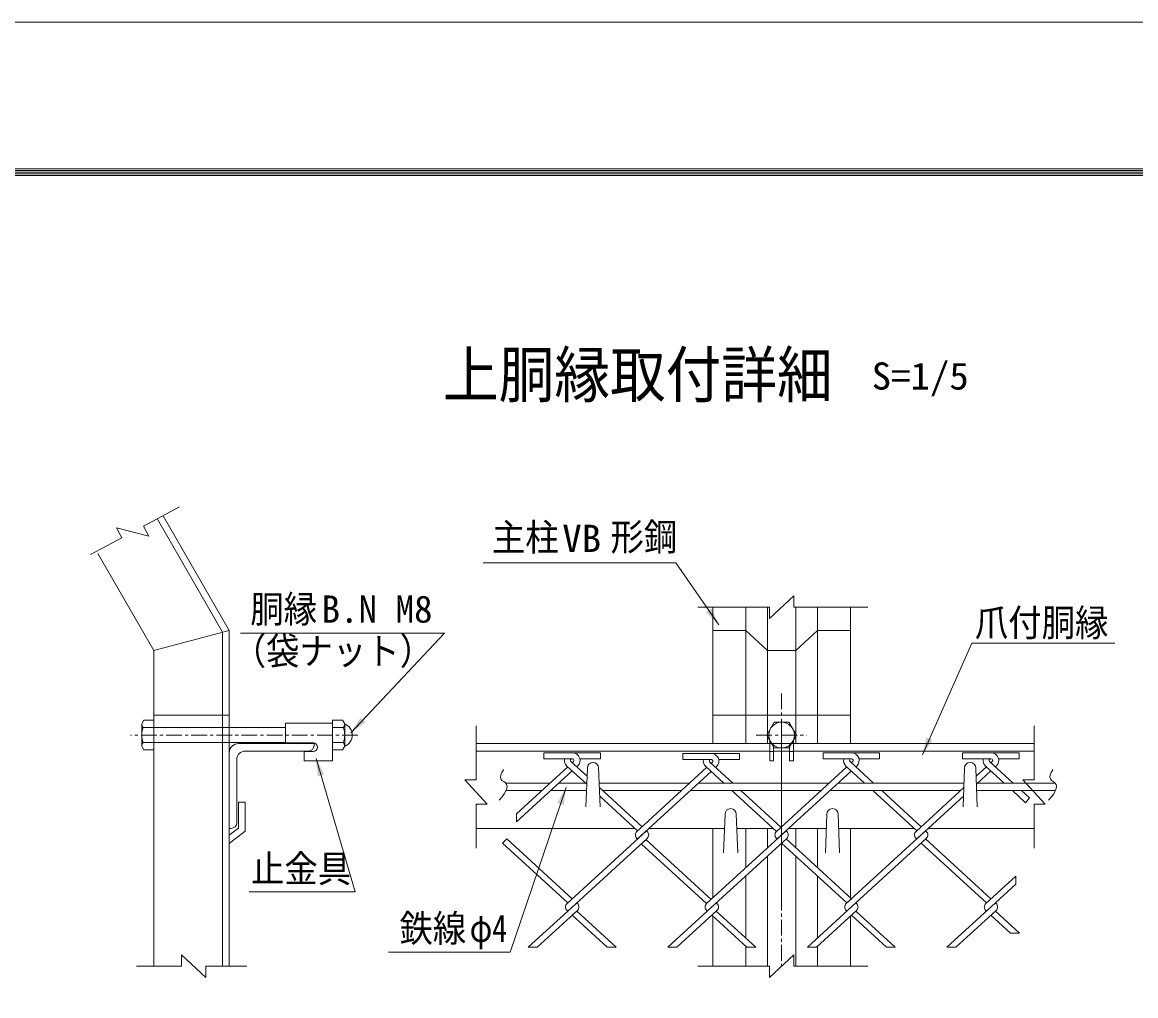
# Model space of a CAD drawing. Units: millimetres, scale not verified, with parts at other scales. Extents: x -4455 to 4455, y -3150 to 3150.
# Drawn here: x 1117 to 2888, y 1602 to 3150 of the extents above; entities that cross this region are included whole.
import ezdxf
from ezdxf.enums import TextEntityAlignment as Align

# ---------------------------------------------------------------- set-up
doc = ezdxf.new("R2010")
doc.units = ezdxf.units.MM
doc.header["$LTSCALE"] = 20
doc.linetypes.add('DASHED', pattern=[7.5, 6, -1.5])
doc.linetypes.add('USER1', pattern=[2, 1.25, -0.25, 0.25, -0.25])
doc.layers.add('0-1_7詳細', color=7, linetype='Continuous', lineweight=18)
doc.layers.add('1-0_D-TTL', color=7, linetype='Continuous', lineweight=18)
doc.styles.add('ＭＳ ゴシック', font='')
doc.styles.get('ＭＳ ゴシック').set_extended_font_data('MS Gothic')

msp = doc.modelspace()

# ---------------------------------------------------------------- linework, layer by layer
at = {"layer": '0-1_7詳細', "color": 4}
for p, q in [((1309.83, 2348.44), (1367.37, 2379.25)), ((1275.65, 2330.14), (1267.15, 2346.01)), ((1318.32, 2332.57), (1267.15, 2346.01)), ((1309.83, 2348.44), (1318.32, 2332.57)), ((1275.65, 2330.14), (1225.78, 2303.44)), ((2305.7, 2201.76), (2344.47, 2237.76)), ((2344.47, 2219.76), (2344.47, 2237.76)), ((2305.7, 2219.76), (2191.75, 2219.76)), ((2305.7, 2219.76), (2305.7, 2201.76)), ((2344.47, 2219.76), (2462.27, 2219.76)), ((1839, 1945.39), (1839, 2030.97)), ((2726.65, 1945.39), (2726.65, 2030.97)), ((2708.65, 1945.39), (2744.65, 1906.62)), ((2726.65, 1945.39), (2708.65, 1945.39)), ((1839, 1906.62), (1839, 1836.42)), ((1839, 1906.62), (1857, 1906.62)), ((2726.65, 1906.62), (2744.65, 1906.62)), ((2726.65, 1906.62), (2726.65, 1836.42)), ((1370.24, 1648.52), (1370.24, 1666.52)), ((1409.01, 1630.52), (1370.24, 1666.52)), ((2305.7, 1630.52), (2344.47, 1666.52)), ((2344.47, 1648.52), (2344.47, 1666.52)), ((1370.24, 1648.52), (1298.67, 1648.52)), ((1409.01, 1648.52), (1474.28, 1648.52)), ((1409.01, 1648.52), (1409.01, 1630.52)), ((2305.7, 1648.52), (2191.75, 1648.52)), ((2305.7, 1648.52), (2305.7, 1630.52)), ((2344.47, 1648.52), (2462.27, 1648.52))]:
    msp.add_line(p, q, dxfattribs=at)
at = {"layer": '0-1_7詳細'}
for p, q in [((1332.1, 2359.99), (1435.94, 2180.14)), ((1341.2, 2365.24), (1446.44, 2182.95)), ((2215.58, 2219.76), (2215.58, 2002.95)), ((2268.08, 2219.76), (2268.08, 2002.95)), ((2302.58, 2219.76), (2302.58, 2002.95)), ((2347.58, 2219.76), (2347.58, 2002.95)), ((2382.08, 2219.76), (2382.08, 2002.95)), ((2434.58, 2219.76), (2434.58, 2002.95)), ((1435.94, 2180.14), (1435.94, 1648.52)), ((1446.44, 2182.95), (1446.44, 1648.52)), ((2434.58, 2182.95), (2382.08, 2182.95)), ((1326.44, 2150.8), (1326.44, 1648.52)), ((1310.56, 2039.82), (1326.44, 2039.82)), ((1446.44, 2047.95), (1326.44, 2047.95)), ((1610.87, 1992.78), (1610.87, 2039.82)), ((2434.58, 2047.95), (2215.58, 2047.95)), ((1309.3, 2028.3), (1326.44, 2028.3)), ((1446.44, 2028.3), (1535.87, 2028.3)), ((1535.87, 2035.27), (1610.87, 2035.27)), ((1535.87, 2035.27), (1535.87, 2003.77)), ((1610.87, 2035.27), (1610.87, 1975.27)), ((1628.01, 2028.3), (1610.87, 2028.3)), ((1630.07, 1998.54), (1630.07, 2034.06)), ((1309.3, 2004.3), (1326.44, 2004.3)), ((1446.44, 2004.3), (1535.87, 2004.3)), ((1535.87, 2003.77), (1580.12, 2003.77)), ((1628.01, 2004.3), (1610.87, 2004.3)), ((2306.33, 2002.95), (1839, 2002.95)), ((2190.08, 2002.95), (2460.08, 2002.95)), ((2306.33, 2008.04), (2306.33, 1975.27)), ((2308.8, 2003.77), (2306.33, 2003.77)), ((2340.89, 2002.95), (2309.27, 2002.95)), ((2341.36, 2003.77), (2343.83, 2003.77)), ((2343.83, 2008.04), (2343.83, 1975.27)), ((2726.65, 2002.95), (2343.83, 2002.95)), ((1307.24, 1998.54), (1310.56, 1992.78)), ((1446.44, 1867.95), (1446.44, 1987.95)), ((1471.94, 1990.95), (1572.44, 1990.95)), ((1565.87, 1990.27), (1580.12, 1990.27)), ((1565.87, 1990.27), (1565.87, 1975.27)), ((1626.74, 1992.78), (1610.87, 1992.78)), ((1630.07, 1998.54), (1626.74, 1992.78)), ((2306.33, 1990.95), (1839, 1990.95)), ((2258, 1987.02), (2258, 1977.42)), ((2312.33, 1990.27), (2306.33, 1990.27)), ((2337.83, 1990.95), (2312.33, 1990.95)), ((2337.83, 1997.65), (2337.83, 1975.27)), ((2337.83, 1990.27), (2343.83, 1990.27)), ((2726.65, 1990.95), (2343.83, 1990.95)), ((1458.44, 1876.95), (1458.44, 1977.45)), ((1565.87, 1975.27), (1610.87, 1975.27)), ((1992.04, 1972.35), (1994.1, 1974.23)), ((2337.83, 1975.27), (2343.83, 1975.27)), ((2013.83, 1902.45), (2016.08, 1963.95)), ((2036.33, 1902.45), (2034.06, 1964.61)), ((2613.83, 1902.45), (2616.08, 1963.95)), ((2636.33, 1902.45), (2634.08, 1963.95)), ((1956.69, 1939.95), (1886.19, 1939.95)), ((2013.18, 1939.95), (1970.9, 1939.95)), ((2178.72, 1939.95), (2034.96, 1939.95)), ((2400.75, 1939.95), (2192.93, 1939.95)), ((2615.2, 1939.95), (2414.96, 1939.95)), ((2760.19, 1939.95), (2636.98, 1939.95)), ((1943.59, 1927.95), (1886.72, 1927.95)), ((2014.76, 1927.95), (1957.8, 1927.95)), ((2165.62, 1927.95), (2040.49, 1927.95)), ((2387.65, 1927.95), (2179.83, 1927.95)), ((2609.68, 1927.95), (2401.86, 1927.95)), ((2760.72, 1927.95), (2635.4, 1927.95)), ((1461.09, 1909.49), (1461.09, 1868.49)), ((1471.59, 1909.49), (1461.09, 1909.49)), ((1471.59, 1909.49), (1471.59, 1863.33)), ((2232.83, 1828.95), (2235.08, 1890.45)), ((2255.33, 1828.95), (2253.08, 1890.45)), ((2394.83, 1828.95), (2397.08, 1890.45)), ((2417.33, 1828.95), (2415.08, 1890.45)), ((1446.44, 1857.17), (1461.09, 1868.49)), ((1446.44, 1867.95), (1449.44, 1867.95)), ((1446.44, 1843.9), (1471.59, 1863.33)), ((2091.75, 1867.95), (1839, 1867.95)), ((2234.26, 1867.95), (2114.35, 1867.95)), ((2215.58, 1867.95), (2215.58, 1757.26)), ((2311.64, 1867.95), (2253.91, 1867.95)), ((2268.08, 1867.95), (2268.08, 1805.37)), ((2302.58, 1867.95), (2302.58, 1836.98)), ((2396.26, 1867.95), (2336.38, 1867.95)), ((2347.58, 1867.95), (2347.58, 1836.98)), ((2382.08, 1867.95), (2382.08, 1805.37)), ((2535.81, 1867.95), (2415.91, 1867.95)), ((2434.58, 1867.95), (2434.58, 1757.26)), ((2726.65, 1867.95), (2558.41, 1867.95)), ((2302.58, 1823.96), (2302.58, 1648.52)), ((2347.58, 1823.96), (2347.58, 1648.52)), ((2268.08, 1792.35), (2268.08, 1693.36)), ((2382.08, 1792.35), (2382.08, 1693.36)), ((2215.58, 1728.44), (2215.58, 1648.52)), ((2434.58, 1728.44), (2434.58, 1648.52)), ((2268.08, 1680.34), (2268.08, 1648.52)), ((2382.08, 1680.34), (2382.08, 1648.52))]:
    msp.add_line(p, q, dxfattribs=at)
at = {"layer": '0-1_7詳細', "color": 1, "linetype": 'USER1'}
for p, q in [((2325.08, 2082.45), (2325.08, 1648.52)), ((1651.12, 2016.3), (1289.33, 2016.3)), ((2284.79, 2016.3), (2365.43, 2016.3)), ((2325.08, 2017.86), (2325.08, 1752.28))]:
    msp.add_line(p, q, dxfattribs=at)
at = {"layer": '0-1_7詳細', "color": 3, "linetype": 'DASHED'}
for p, q in [((1326.44, 2028.3), (1446.44, 2028.3)), ((1326.44, 2004.3), (1446.44, 2004.3))]:
    msp.add_line(p, q, dxfattribs=at)
at = {"layer": '0-1_7詳細', "color": 3}
for p, q in [((1992.48, 1988), (1947.04, 1988)), ((1947.04, 1988), (1947.04, 1978.4)), ((1991.6, 1988), (2037.04, 1988)), ((2037.04, 1988), (2037.04, 1978.4)), ((2168, 1987.02), (2168, 1977.42)), ((2213.43, 1987.02), (2168, 1987.02)), ((2212.56, 1987.02), (2258, 1987.02)), ((2391.1, 1988), (2391.1, 1978.4)), ((2436.53, 1988), (2391.1, 1988)), ((2435.66, 1988), (2481.1, 1988)), ((2481.1, 1988), (2481.1, 1978.4)), ((2658.56, 1988), (2613.12, 1988)), ((2613.12, 1988), (2613.12, 1978.4)), ((2657.69, 1988), (2703.12, 1988)), ((2703.12, 1988), (2703.12, 1978.4)), ((1992.48, 1978.4), (1947.04, 1978.4)), ((1983.5, 1967.15), (2015.14, 1938.16)), ((1989.98, 1974.23), (2015.6, 1950.76)), ((1991.6, 1978.4), (1992.48, 1978.4)), ((1999.14, 1965.83), (2000.58, 1967.15)), ((2004.23, 1978.4), (2037.04, 1978.4)), ((2213.43, 1977.42), (2168, 1977.42)), ((2204.45, 1966.17), (2233.07, 1939.95)), ((2210.94, 1973.25), (2247.28, 1939.95)), ((2212.56, 1977.42), (2213.43, 1977.42)), ((2213, 1971.36), (2215.05, 1973.25)), ((2220.1, 1964.85), (2221.54, 1966.17)), ((2225.19, 1977.42), (2258, 1977.42)), ((2436.53, 1978.4), (2391.1, 1978.4)), ((2427.55, 1967.15), (2457.24, 1939.95)), ((2434.04, 1974.23), (2471.45, 1939.95)), ((2435.66, 1978.4), (2436.53, 1978.4)), ((2436.1, 1972.35), (2438.15, 1974.23)), ((2443.2, 1965.83), (2444.64, 1967.15)), ((2448.29, 1978.4), (2481.1, 1978.4)), ((2658.56, 1978.4), (2613.12, 1978.4)), ((2649.58, 1967.15), (2679.26, 1939.95)), ((2651.02, 1965.83), (2649.58, 1967.15)), ((2656.07, 1974.23), (2693.47, 1939.95)), ((2658.12, 1972.35), (2656.07, 1974.23)), ((2657.69, 1978.4), (2658.56, 1978.4)), ((2658.12, 1972.35), (2660.18, 1974.23)), ((2665.23, 1965.83), (2666.67, 1967.15)), ((2670.32, 1978.4), (2703.12, 1978.4)), ((1903.59, 1891.29), (1984.93, 1965.83)), ((1903.59, 1878.27), (1992.04, 1959.32)), ((2093.81, 1862.15), (2205.89, 1964.85)), ((2094.88, 1850.11), (2213, 1958.34)), ((2316.91, 1863.13), (2428.99, 1965.83)), ((2317.98, 1851.09), (2436.1, 1959.32)), ((2634.56, 1950.76), (2651.02, 1965.83)), ((2635.03, 1938.16), (2658.12, 1959.32)), ((2035.22, 1932.78), (2103.05, 1870.62)), ((2538.93, 1863.13), (2614.94, 1932.78)), ((2035.72, 1919.3), (2095.95, 1864.11)), ((2246.16, 1927.95), (2316.91, 1863.13)), ((2260.37, 1927.95), (2324.01, 1869.64)), ((2470.33, 1927.95), (2540.01, 1864.11)), ((2484.54, 1927.95), (2547.11, 1870.62)), ((2540.01, 1851.09), (2614.45, 1919.3)), ((2692.36, 1927.95), (2713.24, 1908.82)), ((2706.57, 1927.95), (2719.34, 1916.25)), ((2713.24, 1908.82), (2719.34, 1916.25)), ((1903.59, 1891.29), (1903.59, 1878.27)), ((1983.86, 1748.38), (2110.16, 1864.11)), ((2110.16, 1864.11), (2111.23, 1863.13)), ((2110.16, 1864.11), (2111.23, 1863.13)), ((2205.89, 1748.38), (2332.19, 1864.11)), ((2332.19, 1864.11), (2333.26, 1863.13)), ((2332.19, 1864.11), (2333.26, 1863.13)), ((2427.92, 1748.38), (2554.21, 1864.11)), ((2538.93, 1863.13), (2547.11, 1870.62)), ((2554.21, 1864.11), (2555.29, 1863.13)), ((2554.21, 1864.11), (2555.29, 1863.13)), ((1888.13, 1851.09), (1881.03, 1844.58)), ((1881.03, 1844.58), (1984.93, 1749.36)), ((1888.13, 1851.09), (1992.04, 1755.87)), ((1984.93, 1736.34), (2111.23, 1852.07)), ((2094.88, 1852.07), (2095.95, 1851.09)), ((2094.88, 1852.07), (2095.95, 1851.09)), ((2101.98, 1843.6), (2205.89, 1748.38)), ((2103.05, 1844.58), (2111.23, 1852.07)), ((2109.09, 1850.11), (2213, 1754.89)), ((2206.96, 1736.34), (2333.26, 1852.07)), ((2316.91, 1852.07), (2317.98, 1851.09)), ((2325.08, 1844.58), (2428.99, 1749.36)), ((2332.19, 1851.09), (2436.1, 1755.87)), ((2443.2, 1749.36), (2555.29, 1852.07)), ((2538.93, 1852.07), (2540.01, 1851.09)), ((2547.11, 1844.58), (2651.02, 1749.36)), ((2554.21, 1851.09), (2658.12, 1755.87)), ((2649.95, 1748.38), (2697.71, 1792.14)), ((2697.71, 1779.12), (2697.71, 1792.14)), ((2665.23, 1749.36), (2697.71, 1779.12)), ((2427.92, 1748.38), (2436.1, 1755.87)), ((2649.95, 1748.38), (2658.12, 1755.87)), ((1922.14, 1678.8), (1984.93, 1736.34)), ((1936.35, 1678.8), (2000.22, 1737.32)), ((1983.86, 1737.32), (1984.93, 1736.34)), ((1983.86, 1737.32), (1984.93, 1736.34)), ((1992.04, 1729.83), (2000.22, 1737.32)), ((1999.14, 1749.36), (2000.22, 1748.38)), ((1999.14, 1749.36), (2000.22, 1748.38)), ((1999.14, 1736.34), (2061.94, 1678.8)), ((2144.16, 1678.8), (2206.96, 1736.34)), ((2158.37, 1678.8), (2222.24, 1737.32)), ((2205.89, 1737.32), (2206.96, 1736.34)), ((2205.89, 1737.32), (2206.96, 1736.34)), ((2214.07, 1729.83), (2222.24, 1737.32)), ((2221.17, 1749.36), (2222.24, 1748.38)), ((2221.17, 1749.36), (2222.24, 1748.38)), ((2221.17, 1736.34), (2283.97, 1678.8)), ((2366.19, 1678.8), (2443.2, 1749.36)), ((2380.4, 1678.8), (2444.27, 1737.32)), ((2427.92, 1737.32), (2428.99, 1736.34)), ((2443.2, 1749.36), (2444.27, 1748.38)), ((2443.2, 1749.36), (2444.27, 1748.38)), ((2443.2, 1736.34), (2506, 1678.8)), ((2588.22, 1678.8), (2665.23, 1749.36)), ((2602.43, 1678.8), (2666.3, 1737.32)), ((2649.95, 1737.32), (2651.02, 1736.34)), ((2665.23, 1749.36), (2666.3, 1748.38)), ((2665.23, 1749.36), (2666.3, 1748.38)), ((2665.23, 1736.34), (2703.45, 1701.32)), ((1992.04, 1729.83), (2047.73, 1678.8)), ((2214.07, 1729.83), (2269.76, 1678.8)), ((2436.1, 1729.83), (2491.79, 1678.8)), ((2658.12, 1729.83), (2689.24, 1701.32)), ((2689.24, 1701.32), (2703.45, 1701.32)), ((1922.14, 1678.8), (1936.35, 1678.8)), ((2047.73, 1678.8), (2061.94, 1678.8)), ((2144.16, 1678.8), (2158.37, 1678.8)), ((2269.76, 1678.8), (2283.97, 1678.8)), ((2366.19, 1678.8), (2380.4, 1678.8)), ((2491.79, 1678.8), (2506, 1678.8)), ((2588.22, 1678.8), (2602.43, 1678.8))]:
    msp.add_line(p, q, dxfattribs=at)
at = {"layer": '0-1_7詳細'}
for points in [[(1237.27, 2305.24), (1326.44, 2150.8), (1446.44, 2182.95)], [(2302.58, 2150.8), (2268.08, 2182.95), (2215.58, 2182.95)], [(2302.58, 2150.8), (2347.58, 2150.8), (2382.08, 2182.95)], [(1307.24, 1998.54), (1307.24, 2034.06), (1310.56, 2039.82)], [(1310.56, 1992.78), (1326.44, 1992.78), (1326.44, 2039.82)], [(1630.07, 2034.06), (1626.74, 2039.82), (1610.87, 2039.82)], [(1461.44, 2002.95), (1581.44, 2002.95), (1581.44, 1999.95)], [(2312.33, 1997.65), (2312.33, 1975.27), (2306.33, 1975.27)]]:
    msp.add_lwpolyline(points, dxfattribs=at)
at = {"layer": '0-1_7詳細', "color": 1}
for points in [[(1850.2, 2290.22), (2156.91, 2290.22), (2225.11, 2191.89)], [(1464.58, 2178.36), (1788.91, 2178.36), (1640.02, 2019.79)], [(2855.08, 2162.56), (2627.83, 2162.56), (2548.99, 1985.04)], [(1478.09, 1767.22), (1646.6, 1767.22), (1584.61, 1978.84)], [(1699.56, 1670.78), (1893.46, 1670.78), (1982.31, 1933.19)]]:
    msp.add_lwpolyline(points, dxfattribs=at)
at = {"layer": '0-1_7詳細', "color": 3}
msp.add_lwpolyline([(2348.6, 2016.3), (2336.84, 2036.67), (2313.32, 2036.67), (2301.56, 2016.3), (2313.32, 1995.94), (2336.84, 1995.94)], close=True, dxfattribs=at)
at = {"layer": '0-1_7詳細', "color": 4}
for points in [[(1882.99, 1961.22), (1882.68, 1960.84), (1880.01, 1956.64), (1878.45, 1952.88), (1877.98, 1949.56), (1878.6, 1946.69), (1880.32, 1944.26), (1883.14, 1942.27), (1885.97, 1940.26), (1887.72, 1937.78), (1888.4, 1934.82), (1888.01, 1931.39), (1886.54, 1927.48), (1884, 1923.1), (1880.39, 1918.24), (1875.7, 1912.91)], [(2756.99, 1961.22), (2756.68, 1960.84), (2754.02, 1956.64), (2752.45, 1952.88), (2751.98, 1949.56), (2752.61, 1946.69), (2754.33, 1944.26), (2757.14, 1942.27), (2759.97, 1940.26), (2761.73, 1937.78), (2762.41, 1934.82), (2762.01, 1931.39), (2760.55, 1927.48), (2758.01, 1923.1), (2754.39, 1918.24), (2749.71, 1912.91)], [(1839, 1945.39), (1821, 1945.39), (1857, 1906.62)]]:
    msp.add_lwpolyline(points, dxfattribs=at)
at = {"layer": '0-1_7詳細', "color": 3}
msp.add_circle((2325.08, 2016.3), 20.4, dxfattribs=at)
at = {"layer": '0-1_7詳細'}
for centre, radius, start, end in [((1316.33, 2034.06), 9.09, 180, 219.3382), ((1343.24, 2016.3), 36, 160.52878, 199.47122), ((1620.98, 2034.06), 9.09, 320.6618, 0), ((1594.07, 2016.3), 36, 340.52878, 19.47122), ((1622.93, 2016.3), 19.14, 291.90813, 68.09187), ((1316.33, 1998.54), 9.09, 140.6618, 180), ((1461.44, 1987.95), 15, 90, 180), ((1580.12, 1997.02), 6.75, 270, 90), ((1620.98, 1998.54), 9.09, 0, 39.3382), ((1471.94, 1977.45), 13.5, 90, 180), ((1572.44, 1999.95), 9, 270, 0), ((2025.08, 1963.95), 9, 0, 180), ((2625.08, 1963.95), 9, 0, 180), ((2244.08, 1890.45), 9, 0, 180), ((2406.08, 1890.45), 9, 0, 180), ((1449.44, 1876.95), 9, 270, 0)]:
    msp.add_arc(centre, radius, start, end, dxfattribs=at)
at = {"layer": '0-1_7詳細', "color": 3}
for centre, radius, start, end in [((1992.48, 1976), 12, 312.5, 90), ((2213.43, 1975.02), 12, 312.5, 90), ((2436.53, 1976), 12, 312.5, 90), ((2658.56, 1976), 12, 312.5, 90), ((1991.6, 1976), 12, 168.46304, 227.5), ((1991.6, 1976), 2.4, 90, 227.5), ((1992.48, 1976), 2.4, 312.5, 90), ((2212.56, 1975.02), 12, 168.46304, 227.5), ((2212.56, 1975.02), 2.4, 90, 227.5), ((2213.43, 1975.02), 2.4, 312.5, 90), ((2435.66, 1976), 12, 168.46304, 227.5), ((2435.66, 1976), 2.4, 90, 227.5), ((2436.53, 1976), 2.4, 312.5, 90), ((2657.69, 1976), 12, 168.46304, 227.5), ((2657.69, 1976), 2.4, 90, 227.5), ((2658.56, 1976), 2.4, 312.5, 90), ((2099.95, 1857.6), 7.5, 132.5, 227.5), ((2106.16, 1857.6), 7.5, 312.5, 47.5), ((2321.97, 1857.6), 7.5, 132.5, 227.5), ((2328.19, 1857.6), 7.5, 312.5, 47.5), ((2544, 1857.6), 7.5, 132.5, 227.5), ((2550.22, 1857.6), 7.5, 312.5, 47.5), ((1988.93, 1742.85), 7.5, 132.5, 227.5), ((1995.15, 1742.85), 7.5, 312.5, 47.5), ((2210.96, 1742.85), 7.5, 132.5, 227.5), ((2217.18, 1742.85), 7.5, 312.5, 47.5), ((2432.99, 1742.85), 7.5, 132.5, 227.5), ((2439.2, 1742.85), 7.5, 312.5, 47.5), ((2655.02, 1742.85), 7.5, 132.5, 227.5), ((2661.23, 1742.85), 7.5, 312.5, 47.5)]:
    msp.add_arc(centre, radius, start, end, dxfattribs=at)
at = {"layer": '0-1_7詳細', "color": 1}
for points in [[(2226.25, 2190.25), (2204.87, 2211.93), (2213.43, 2217.87)], [(1638.65, 2018.33), (1655.39, 2043.77), (1662.98, 2036.64)], [(2548.18, 1983.22), (2555.59, 2012.75), (2565.12, 2008.52)], [(1584.05, 1980.76), (1597.48, 1953.44), (1587.48, 1950.51)], [(1982.95, 1935.09), (1978.26, 1905), (1968.39, 1908.34)]]:
    msp.add_solid(points, dxfattribs=at)
at = {"layer": '1-0_D-TTL', "color": 2}
msp.add_lwpolyline([(-4454.97, 3150.29), (4454.73, 3150.29), (4454.73, -3150.14), (-4454.97, -3150.14)], close=True, dxfattribs=at)
at = {"layer": '1-0_D-TTL'}
for points in [[(-4168.58, 2916.94), (4168.35, 2916.94), (4168.35, -2916.79), (-4168.58, -2916.79)], [(-4165.93, 2914.29), (4165.7, 2914.29), (4165.7, -2914.14), (-4165.93, -2914.14)], [(-4163.28, 2911.63), (4163.04, 2911.63), (4163.04, -2911.49), (-4163.28, -2911.49)], [(-4160.63, 2908.98), (4160.39, 2908.98), (4160.39, -2908.84), (-4160.63, -2908.84)], [(-4157.98, 2906.33), (4157.74, 2906.33), (4157.74, -2906.19), (-4157.98, -2906.19)]]:
    msp.add_lwpolyline(points, close=True, dxfattribs=at)

# ---------------------------------------------------------------- texts
at = {"layer": '0-1_7詳細', "style": 'ＭＳ ゴシック', "width": 0.9}
msp.add_text('上胴縁取付詳細', height=72.14, dxfattribs=at).set_placement((1786.45, 2531.99), align=Align.BOTTOM_LEFT)
at = {"layer": '0-1_7詳細', "color": 3, "style": 'ＭＳ ゴシック'}
for s, width, p in [('S=1/5', 1.05, (2468.38, 2552.94)), ('主柱', 0.9, (1864.27, 2296.46)), ('形鋼', 0.9, (2052.91, 2296.9)), ('VB', 1.05, (1976.23, 2294.65)), ('胴縁', 0.9, (1479.93, 2182.2)), ('爪付胴縁', 0.9, (2632.56, 2160.57)), ('（袋ナット）', 0.9, (1452.05, 2115.49)), ('止金具', 0.9, (1481.06, 1769.16)), ('鉄線', 0.9, (1717.23, 1674.38)), ('φ4', 0.8, (1829.02, 1674.38))]:
    msp.add_text(s, height=43.26, dxfattribs=dict(at, width=width)).set_placement(p, align=Align.BOTTOM_LEFT)
msp.add_text('B.N M8', height=43.26, dxfattribs=at).set_placement((1593.3, 2182.2), align=Align.BOTTOM_LEFT)

doc.saveas('drawing.dxf')
